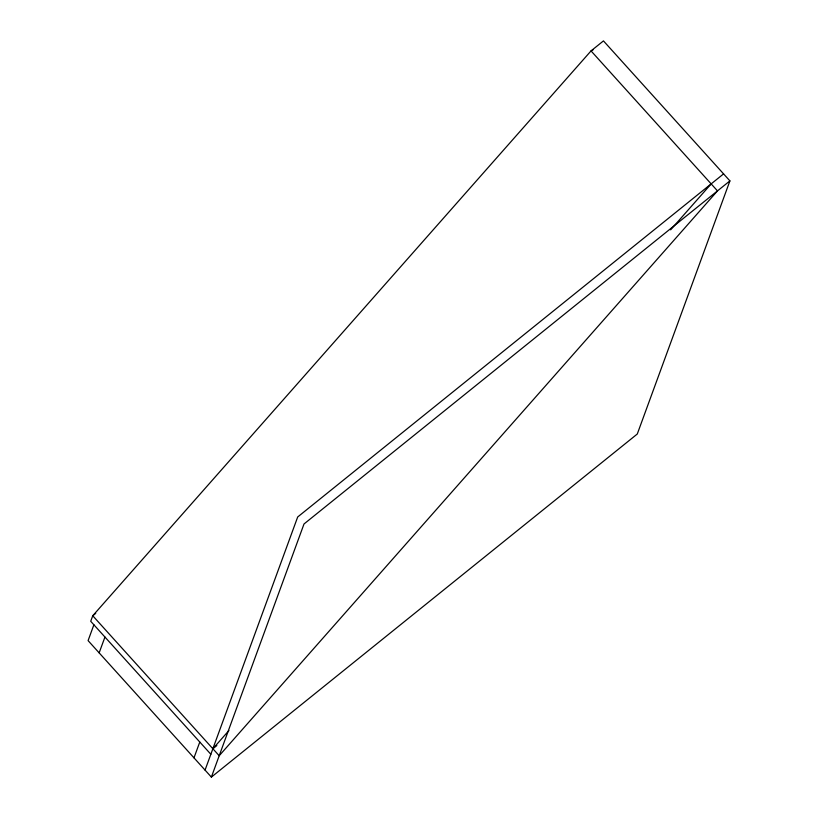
<?xml version="1.0" encoding="UTF-8"?>
<svg xmlns="http://www.w3.org/2000/svg" width="818" height="818" viewBox="0 0 818 818"><rect width="100%" height="100%" fill="white"/><g stroke="black" fill="none" stroke-linecap="round" stroke-linejoin="round"><path stroke-width="1.23" d="M93.886 624.788L88.088 640.617L211.381 777.1L637.283 434.01L729.912 180.89L603.459 40.9L591.036 50.91L92.751 615.76L90.716 621.291L210.85 754.278M99.152 652.856L104.949 637.038M193.989 757.857L199.786 742.028M205.052 770.096L297.691 516.976L723.582 173.886M211.381 777.1L304.01 523.98L729.912 180.89M212.874 748.746L228.917 730.556M670.627 229.848L711.159 183.897M95.726 613.357L92.751 615.76L219.193 755.74L717.488 190.891L591.036 50.91L593.152 49.806M213.866 747.938L216.852 745.546"/></g></svg>
